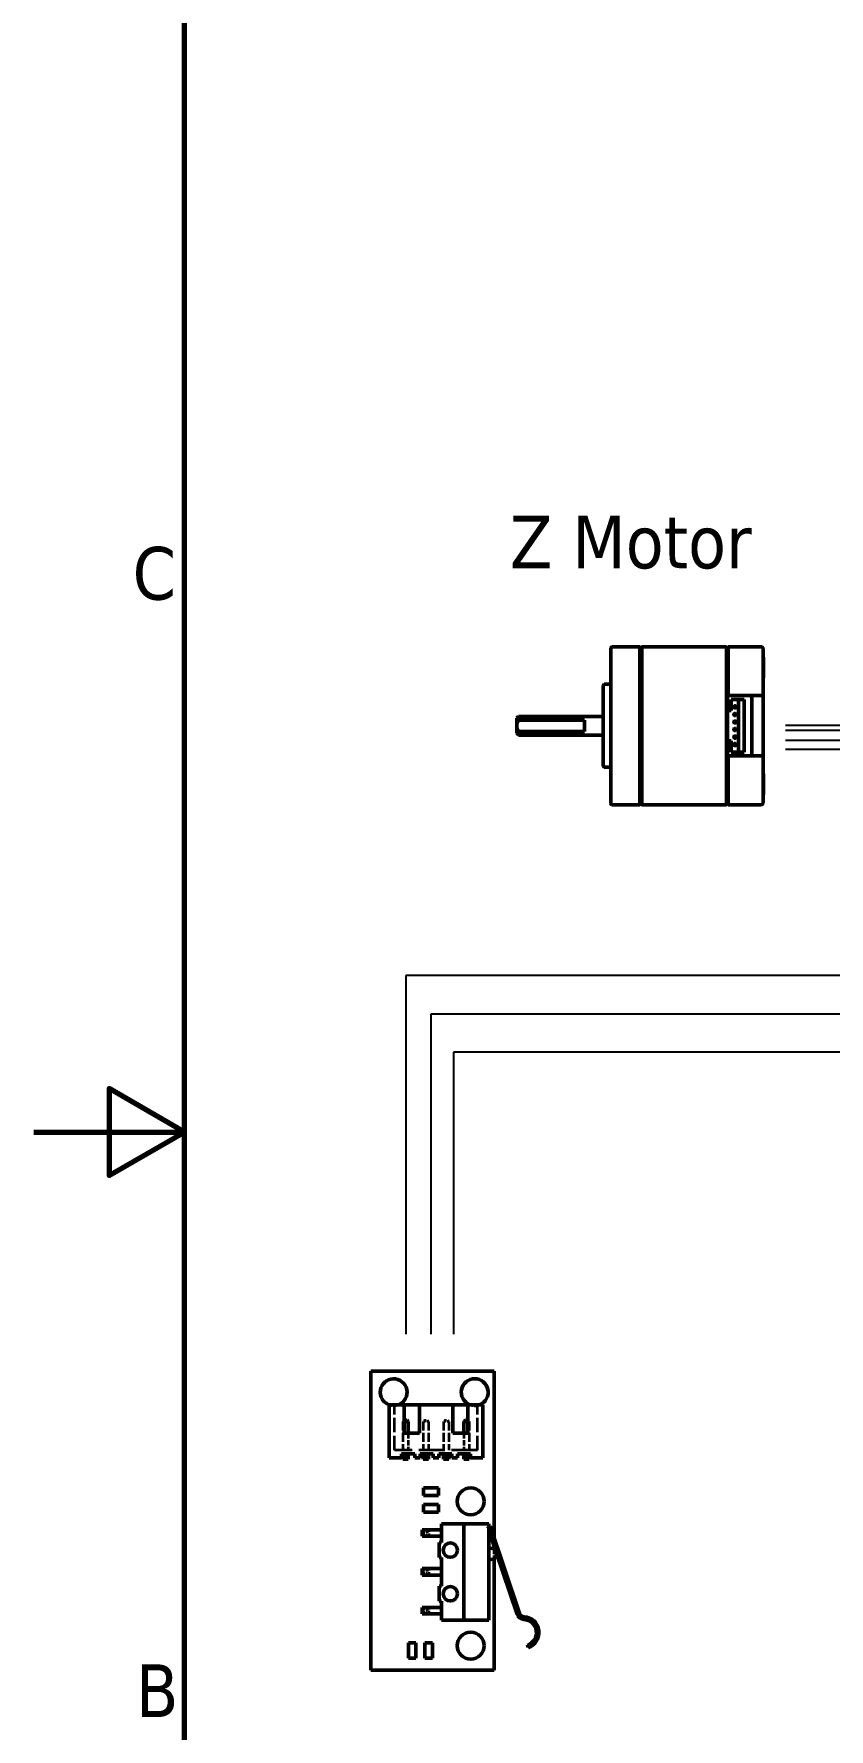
# Model space of a CAD drawing. Header units: millimetres. Extents: x 0 to 420, y 0 to 297.
# Drawn here: x 0 to 52.9, y 108.8 to 221.5 of the extents above; entities that cross this region are included whole.
import ezdxf

# ---------------------------------------------------------------- set-up
doc = ezdxf.new("R2010")
doc.units = ezdxf.units.MM
doc.linetypes.add('DASHED', pattern=[0.2068, 0.1655, -0.0413])
for name, color, linetype, lineweight in [('Border (ISO)', 7, 'Continuous', 70), ('Hidden (ISO)', 7, 'DASHED', 35), ('Sketch Geometry (ISO)', 7, 'Continuous', 25), ('Symbol (ISO)', 7, 'Continuous', 25), ('Visible (ISO)', 7, 'Continuous', 50)]:
    doc.layers.add(name, color=color, linetype=linetype, lineweight=lineweight)
doc.styles.add('Note Text (ISO)', font='tahoma.ttf')

# ---------------------------------------------------------------- blocks, each defined once
blk = doc.blocks.new('Borders Default Border')
at = {"layer": 'Border (ISO)', "flags": 128}
for points in [[(10, 10), (10, 287), (410, 287), (410, 10), (10, 10)], [(0, 148.5), (10, 148.5), (5, 151.39), (5, 145.61), (10, 148.5)]]:
    blk.add_lwpolyline(points, dxfattribs=at)
at = {"layer": 'Border (ISO)', "char_height": 3.5, "attachment_point": 7, "style": 'Note Text (ISO)'}
for s, insert in [('C', (6.56, 183.81)), ('B', (6.78, 109.63))]:
    blk.add_mtext(s, dxfattribs=dict(at, insert=insert))

msp = doc.modelspace()

# ---------------------------------------------------------------- linework, layer by layer
at = {"layer": 'Hidden (ISO)', "ltscale": 5.749302}
for p, q in [((23.97, 127.36), (23.97, 130.38)), ((29.49, 127.36), (29.49, 130.38))]:
    msp.add_line(p, q, dxfattribs=at)
at = {"layer": 'Hidden (ISO)', "ltscale": 0.288426}
for p, q in [((24.62, 129.35), (24.53, 129.26)), ((28.93, 129.26), (28.84, 129.35))]:
    msp.add_line(p, q, dxfattribs=at)
at = {"layer": 'Hidden (ISO)', "ltscale": 3.617074}
for p, q in [((24.53, 129.26), (24.53, 127.36)), ((25.88, 129.26), (25.88, 127.36)), ((26.23, 129.26), (26.23, 127.36)), ((27.23, 129.26), (27.23, 127.36)), ((27.58, 129.26), (27.58, 127.36)), ((28.93, 129.26), (28.93, 127.36))]:
    msp.add_line(p, q, dxfattribs=at)
at = {"layer": 'Hidden (ISO)', "ltscale": 0.16648}
for p, q in [((24.62, 129.26), (24.53, 129.26)), ((28.93, 129.26), (28.84, 129.26))]:
    msp.add_line(p, q, dxfattribs=at)
at = {"layer": 'Hidden (ISO)', "ltscale": 2.132129}
for p, q in [((24.88, 128.48), (24.88, 127.36)), ((28.58, 128.48), (28.58, 127.36))]:
    msp.add_line(p, q, dxfattribs=at)
at = {"layer": 'Hidden (ISO)', "ltscale": 0.329644}
for p, q in [((25.98, 129.36), (25.88, 129.26)), ((26.23, 129.26), (26.13, 129.36)), ((27.33, 129.36), (27.23, 129.26)), ((27.58, 129.26), (27.48, 129.36)), ((24.53, 127.11), (24.63, 127.01)), ((24.63, 126.86), (24.53, 126.76)), ((24.88, 127.11), (24.78, 127.01)), ((24.78, 126.86), (24.88, 126.76)), ((25.88, 127.11), (25.98, 127.01)), ((25.98, 126.86), (25.88, 126.76)), ((26.23, 127.11), (26.13, 127.01)), ((26.13, 126.86), (26.23, 126.76)), ((27.23, 127.11), (27.33, 127.01)), ((27.33, 126.86), (27.23, 126.76)), ((27.58, 127.11), (27.48, 127.01)), ((27.48, 126.86), (27.58, 126.76)), ((28.58, 127.11), (28.68, 127.01)), ((28.68, 126.86), (28.58, 126.76)), ((28.93, 127.11), (28.83, 127.01)), ((28.83, 126.86), (28.93, 126.76)), ((25.81, 122.06), (25.91, 121.96)), ((25.91, 121.74), (25.81, 121.64)), ((26.24, 122.06), (26.14, 121.96)), ((26.14, 121.74), (26.24, 121.64)), ((25.81, 119.49), (25.91, 119.39)), ((26.24, 119.49), (26.14, 119.39)), ((25.91, 119.16), (25.81, 119.06)), ((26.14, 119.16), (26.24, 119.06)), ((25.81, 116.91), (25.91, 116.81)), ((25.91, 116.59), (25.81, 116.49)), ((26.24, 116.91), (26.14, 116.81)), ((26.14, 116.59), (26.24, 116.49))]:
    msp.add_line(p, q, dxfattribs=at)
at = {"layer": 'Hidden (ISO)', "ltscale": 0.666221}
for p, q in [((26.23, 129.26), (25.88, 129.26)), ((27.58, 129.26), (27.23, 129.26))]:
    msp.add_line(p, q, dxfattribs=at)
at = {"layer": 'Hidden (ISO)', "ltscale": 0.285466}
for p, q in [((25.98, 129.36), (26.13, 129.36)), ((27.33, 129.36), (27.48, 129.36)), ((24.63, 126.86), (24.63, 127.01)), ((24.63, 127.01), (24.78, 127.01)), ((24.78, 126.86), (24.63, 126.86)), ((24.78, 127.01), (24.78, 126.86)), ((25.98, 126.86), (25.98, 127.01)), ((25.98, 127.01), (26.13, 127.01)), ((26.13, 126.86), (25.98, 126.86)), ((26.13, 127.01), (26.13, 126.86)), ((27.33, 126.86), (27.33, 127.01)), ((27.33, 127.01), (27.48, 127.01)), ((27.48, 126.86), (27.33, 126.86)), ((27.48, 127.01), (27.48, 126.86)), ((28.68, 126.86), (28.68, 127.01)), ((28.68, 127.01), (28.83, 127.01)), ((28.83, 126.86), (28.68, 126.86)), ((28.83, 127.01), (28.83, 126.86))]:
    msp.add_line(p, q, dxfattribs=at)
at = {"layer": 'Hidden (ISO)', "ltscale": 10.51826}
msp.add_line((29.49, 127.36), (23.97, 127.36), dxfattribs=at)
at = {"layer": 'Hidden (ISO)', "ltscale": 0.42825}
for p, q in [((25.91, 121.74), (25.91, 121.96)), ((25.91, 121.96), (26.14, 121.96)), ((26.14, 121.74), (25.91, 121.74)), ((26.14, 121.96), (26.14, 121.74)), ((25.91, 119.16), (25.91, 119.39)), ((25.91, 119.39), (26.14, 119.39)), ((26.14, 119.16), (25.91, 119.16)), ((26.14, 119.39), (26.14, 119.16)), ((25.91, 116.59), (25.91, 116.81)), ((25.91, 116.81), (26.14, 116.81)), ((26.14, 116.59), (25.91, 116.59)), ((26.14, 116.81), (26.14, 116.59))]:
    msp.add_line(p, q, dxfattribs=at)
at = {"layer": 'Hidden (ISO)', "ltscale": 0.809005}
for p, q in [((26.24, 122.06), (26.24, 121.64)), ((26.24, 119.49), (26.24, 119.06)), ((26.24, 116.91), (26.24, 116.49))]:
    msp.add_line(p, q, dxfattribs=at)
at = {"layer": 'Hidden (ISO)', "ltscale": 0.159922}
msp.add_line((30.16, 122.26), (30.24, 122.29), dxfattribs=at)
at = {"layer": 'Hidden (ISO)', "ltscale": 0.475844}
msp.add_line((30.24, 122.02), (30.16, 122.26), dxfattribs=at)
at = {"layer": 'Hidden (ISO)', "ltscale": 1.045307}
msp.add_line((30.59, 120.98), (30.59, 121.53), dxfattribs=at)
at = {"layer": 'Hidden (ISO)', "ltscale": 1.142165}
msp.add_line((30.59, 120.17), (30.59, 120.77), dxfattribs=at)
at = {"layer": 'Hidden (ISO)', "ltscale": 0.333061}
msp.add_line((31.41, 118.54), (31.58, 118.6), dxfattribs=at)
at = {"layer": 'Hidden (ISO)', "ltscale": 1.235248}
msp.add_arc((23.91, 131.21), 0.894, 250.8118, 292.4106, dxfattribs=at)
at = {"layer": 'Hidden (ISO)', "ltscale": 1.330945}
msp.add_arc((29.3, 131.21), 0.894, 247.5894, 292.4106, dxfattribs=at)
at = {"layer": 'Sketch Geometry (ISO)', "color": 7}
for p, q in [((79.87, 175.51), (49.96, 175.51)), ((80.15, 156.34), (26.38, 156.34)), ((26.38, 156.34), (26.38, 135.07))]:
    msp.add_line(p, q, dxfattribs=at)
at = {"layer": 'Sketch Geometry (ISO)', "color": 116, "true_color": 0x008040}
for p, q in [((82.25, 175.17), (49.96, 175.17)), ((80.15, 153.8), (27.89, 153.8)), ((27.89, 153.8), (27.89, 135.07))]:
    msp.add_line(p, q, dxfattribs=at)
at = {"layer": 'Sketch Geometry (ISO)', "color": 5, "true_color": 0x0000ff}
msp.add_line((84.75, 174.51), (49.96, 174.51), dxfattribs=at)
at = {"layer": 'Sketch Geometry (ISO)', "color": 1, "true_color": 0xff0000}
for p, q in [((87.52, 173.92), (49.96, 173.92)), ((80.15, 158.91), (24.73, 158.91)), ((24.73, 158.91), (24.73, 135.07))]:
    msp.add_line(p, q, dxfattribs=at)
at = {"layer": 'Visible (ISO)'}
for p, q in [((38.34, 180.67), (38.34, 180.55)), ((38.34, 179.89), (38.34, 180.55)), ((38.41, 180.75), (40.28, 180.75)), ((40.34, 180.68), (40.28, 180.75)), ((40.28, 180.6), (40.28, 180.75)), ((40.28, 180.6), (40.28, 179.94)), ((40.4, 180.75), (40.34, 180.68)), ((40.34, 180.68), (40.34, 180.56)), ((40.34, 179.9), (40.34, 180.56)), ((40.4, 180.75), (40.4, 180.53)), ((46.03, 180.75), (40.4, 180.75)), ((40.4, 180.53), (40.4, 179.44)), ((46.09, 180.68), (46.03, 180.75)), ((46.03, 180.53), (46.03, 180.75)), ((46.03, 179.44), (46.03, 180.53)), ((46.09, 180.68), (46.15, 180.75)), ((46.09, 180.56), (46.09, 180.68)), ((46.09, 180.56), (46.09, 179.9)), ((46.15, 180.75), (46.15, 180.6)), ((46.15, 180.75), (48.34, 180.75)), ((46.15, 179.94), (46.15, 180.6)), ((48.46, 180.51), (48.46, 180.62)), ((48.46, 180.51), (48.46, 179.85)), ((38.34, 179.89), (38.34, 179.59)), ((38.34, 171.4), (38.34, 179.59)), ((40.28, 179.59), (40.28, 179.94)), ((40.28, 179.59), (40.28, 171.4)), ((40.34, 179.9), (40.34, 179.59)), ((40.34, 171.4), (40.34, 179.59)), ((40.4, 179.44), (40.4, 178.83)), ((46.03, 178.83), (46.03, 179.44)), ((46.09, 179.59), (46.09, 179.9)), ((46.09, 179.59), (46.09, 177.5)), ((46.15, 179.94), (46.15, 179.59)), ((46.15, 177.5), (46.15, 179.59)), ((48.46, 180.06), (48.5, 180.06)), ((48.46, 179.59), (48.46, 179.85)), ((48.46, 179.59), (48.46, 177.37)), ((48.5, 178.68), (48.5, 180.06)), ((37.84, 178.17), (37.84, 172.82)), ((37.91, 178.25), (38.34, 178.25)), ((40.34, 178.83), (40.34, 172.17)), ((40.4, 172.17), (40.4, 178.83)), ((46.03, 178.83), (46.03, 172.17)), ((46.09, 177.37), (46.09, 178.83)), ((48.46, 178.68), (48.5, 178.68)), ((46.09, 177.5), (46.15, 177.5)), ((46.09, 177.37), (46.09, 176.5)), ((46.21, 177.5), (46.15, 177.5)), ((47.59, 177.5), (46.21, 177.5)), ((46.34, 176.5), (46.34, 177.25)), ((46.34, 177.25), (47.21, 177.25)), ((46.84, 177.25), (46.84, 173.75)), ((47.21, 177.25), (47.21, 173.75)), ((47.71, 177.5), (47.59, 177.5)), ((47.71, 177.5), (47.71, 177.37)), ((47.71, 177.5), (48.34, 177.5)), ((47.71, 177.37), (47.71, 173.62)), ((47.71, 173.62), (47.71, 177.37)), ((48.46, 177.37), (48.46, 173.62)), ((32.09, 176), (32.21, 176.12)), ((32.09, 175), (32.09, 176)), ((32.21, 175.87), (32.21, 176.12)), ((32.21, 176.12), (37.84, 176.12)), ((36.59, 175.87), (32.21, 175.87)), ((36.59, 175.12), (36.59, 175.87)), ((46.09, 174.5), (46.09, 176.5)), ((46.34, 176.5), (46.09, 176.5)), ((46.53, 176.71), (46.53, 176.78)), ((46.53, 176.21), (46.53, 176.28)), ((46.53, 175.71), (46.53, 175.78)), ((46.55, 176.81), (46.63, 176.81)), ((46.63, 176.68), (46.55, 176.68)), ((46.55, 176.31), (46.63, 176.31)), ((46.63, 176.18), (46.55, 176.18)), ((46.55, 175.81), (46.63, 175.81)), ((46.65, 176.78), (46.65, 176.71)), ((46.65, 176.28), (46.65, 176.21)), ((46.65, 175.78), (46.65, 175.71)), ((32.09, 175), (32.21, 174.87)), ((32.21, 174.87), (32.21, 175.12)), ((36.59, 175.12), (32.21, 175.12)), ((32.21, 174.87), (37.84, 174.87)), ((46.53, 175.21), (46.53, 175.28)), ((46.53, 174.71), (46.53, 174.78)), ((46.63, 175.68), (46.55, 175.68)), ((46.55, 175.31), (46.63, 175.31)), ((46.63, 175.18), (46.55, 175.18)), ((46.55, 174.81), (46.63, 174.81)), ((46.63, 174.68), (46.55, 174.68)), ((46.65, 175.28), (46.65, 175.21)), ((46.65, 174.78), (46.65, 174.71)), ((46.09, 174.5), (46.09, 173.62)), ((46.34, 174.5), (46.09, 174.5)), ((46.09, 172.17), (46.09, 173.62)), ((46.15, 173.5), (46.09, 173.5)), ((46.09, 173.5), (46.09, 171.4)), ((46.15, 171.4), (46.15, 173.5)), ((46.15, 173.5), (46.21, 173.5)), ((46.21, 173.5), (47.59, 173.5)), ((46.34, 173.75), (46.34, 174.5)), ((47.21, 173.75), (46.34, 173.75)), ((46.53, 174.21), (46.53, 174.28)), ((46.55, 174.31), (46.63, 174.31)), ((46.63, 174.18), (46.55, 174.18)), ((46.65, 174.28), (46.65, 174.21)), ((47.59, 173.5), (47.71, 173.5)), ((47.71, 173.62), (47.71, 173.5)), ((48.34, 173.5), (47.71, 173.5)), ((48.46, 173.62), (48.46, 171.4)), ((37.91, 172.75), (38.34, 172.75)), ((38.34, 171.4), (38.34, 171.1)), ((40.28, 171.05), (40.28, 171.4)), ((40.34, 171.4), (40.34, 171.09)), ((40.4, 172.17), (40.4, 171.55)), ((40.4, 171.55), (40.4, 170.46)), ((46.03, 171.55), (46.03, 172.17)), ((46.03, 170.46), (46.03, 171.55)), ((46.09, 171.09), (46.09, 171.4)), ((46.15, 171.4), (46.15, 171.05)), ((48.46, 172.31), (48.5, 172.31)), ((48.46, 171.14), (48.46, 171.4)), ((48.5, 170.93), (48.5, 172.31)), ((38.34, 170.45), (38.34, 171.1)), ((38.34, 170.45), (38.34, 170.32)), ((40.28, 170.25), (38.41, 170.25)), ((40.28, 171.05), (40.28, 170.39)), ((40.28, 170.25), (40.28, 170.39)), ((40.34, 170.31), (40.28, 170.25)), ((40.34, 170.44), (40.34, 171.09)), ((40.34, 170.44), (40.34, 170.31)), ((40.4, 170.25), (40.34, 170.31)), ((40.4, 170.46), (40.4, 170.25)), ((46.03, 170.25), (40.4, 170.25)), ((46.03, 170.25), (46.03, 170.46)), ((46.09, 170.31), (46.03, 170.25)), ((46.09, 171.09), (46.09, 170.44)), ((46.09, 170.31), (46.09, 170.44)), ((46.09, 170.31), (46.15, 170.25)), ((46.15, 170.39), (46.15, 171.05)), ((46.15, 170.39), (46.15, 170.25)), ((48.34, 170.25), (46.15, 170.25)), ((48.46, 171.14), (48.46, 170.48)), ((48.46, 170.93), (48.5, 170.93)), ((48.46, 170.37), (48.46, 170.48)), ((30.59, 132.6), (22.39, 132.6)), ((22.39, 132.6), (22.39, 112.75)), ((30.59, 121.53), (30.59, 132.6)), ((24.62, 130.38), (23.62, 130.38)), ((23.62, 130.38), (23.62, 126.86)), ((25.62, 130.38), (24.62, 130.38)), ((24.62, 130.38), (24.62, 128.48)), ((27.84, 130.38), (25.62, 130.38)), ((25.62, 128.48), (25.62, 130.38)), ((28.84, 130.38), (27.84, 130.38)), ((27.84, 130.38), (27.84, 128.48)), ((29.84, 130.38), (28.84, 130.38)), ((28.84, 128.48), (28.84, 130.38)), ((29.84, 126.86), (29.84, 130.38)), ((24.63, 129.36), (24.62, 129.35)), ((24.88, 129.26), (24.62, 129.26)), ((24.62, 128.48), (25.62, 128.48)), ((24.63, 129.36), (24.78, 129.36)), ((24.88, 129.26), (24.78, 129.36)), ((24.88, 129.26), (24.88, 128.48)), ((27.84, 128.48), (28.84, 128.48)), ((28.68, 129.36), (28.58, 129.26)), ((28.58, 129.26), (28.58, 128.48)), ((28.84, 129.26), (28.58, 129.26)), ((28.68, 129.36), (28.83, 129.36)), ((28.84, 129.35), (28.83, 129.36)), ((23.62, 126.86), (24.44, 126.86)), ((25.31, 127.11), (24.44, 127.11)), ((24.44, 127.11), (24.44, 126.86)), ((24.53, 126.76), (24.53, 127.11)), ((24.88, 126.76), (24.53, 126.76)), ((24.88, 126.76), (24.88, 127.11)), ((25.31, 126.86), (25.31, 127.11)), ((25.31, 126.86), (25.68, 126.86)), ((26.54, 127.11), (25.68, 127.11)), ((25.68, 127.11), (25.68, 126.86)), ((25.88, 126.76), (25.88, 127.11)), ((26.23, 126.76), (25.88, 126.76)), ((26.23, 126.76), (26.23, 127.11)), ((26.54, 126.86), (26.54, 127.11)), ((26.54, 126.86), (26.91, 126.86)), ((27.78, 127.11), (26.91, 127.11)), ((26.91, 127.11), (26.91, 126.86)), ((27.23, 126.76), (27.23, 127.11)), ((27.58, 126.76), (27.23, 126.76)), ((27.58, 126.76), (27.58, 127.11)), ((27.78, 126.86), (27.78, 127.11)), ((27.78, 126.86), (28.15, 126.86)), ((29.02, 127.11), (28.15, 127.11)), ((28.15, 127.11), (28.15, 126.86)), ((28.58, 126.76), (28.58, 127.11)), ((28.93, 126.76), (28.58, 126.76)), ((28.93, 126.76), (28.93, 127.11)), ((29.02, 126.86), (29.02, 127.11)), ((29.02, 126.86), (29.84, 126.86)), ((26.89, 124.85), (25.89, 124.85)), ((25.89, 124.85), (25.89, 124.35)), ((25.89, 124.35), (26.89, 124.35)), ((26.89, 124.35), (26.89, 124.85)), ((26.89, 123.75), (25.89, 123.75)), ((25.89, 123.75), (25.89, 123.25)), ((25.89, 123.25), (26.89, 123.25)), ((26.89, 123.25), (26.89, 123.75)), ((25.81, 121.64), (25.81, 122.06)), ((25.81, 122.06), (26.53, 122.06)), ((26.53, 122.06), (27.08, 122.06)), ((27.08, 121.22), (27.08, 122.47)), ((28.58, 122.47), (27.08, 122.47)), ((28.58, 122.47), (28.58, 116.07)), ((30.24, 122.47), (28.58, 122.47)), ((28.58, 116.07), (28.58, 122.47)), ((30.24, 116.07), (30.24, 122.47)), ((30.24, 122.29), (30.33, 122.32)), ((32.11, 116.46), (30.24, 122.02)), ((32.28, 116.51), (30.33, 122.32)), ((25.81, 121.64), (26.53, 121.64)), ((26.53, 121.64), (27.08, 121.64)), ((26.93, 121.22), (27.08, 121.22)), ((26.93, 121.22), (26.93, 120.22)), ((30.37, 120.85), (30.24, 120.85)), ((30.59, 120.77), (30.59, 120.98)), ((25.81, 119.06), (25.81, 119.49)), ((25.81, 119.49), (26.53, 119.49)), ((26.53, 119.49), (27.08, 119.49)), ((27.08, 120.22), (26.93, 120.22)), ((27.08, 118.32), (27.08, 120.22)), ((30.24, 120.1), (30.37, 120.1)), ((30.59, 112.75), (30.59, 120.17)), ((25.81, 119.06), (26.53, 119.06)), ((26.53, 119.06), (27.08, 119.06)), ((26.93, 118.32), (27.08, 118.32)), ((26.93, 118.32), (26.93, 117.32)), ((27.08, 117.32), (26.93, 117.32)), ((27.08, 116.07), (27.08, 117.32)), ((25.81, 116.49), (25.81, 116.91)), ((25.81, 116.91), (26.53, 116.91)), ((25.81, 116.49), (26.53, 116.49)), ((26.53, 116.91), (27.08, 116.91)), ((26.53, 116.49), (27.08, 116.49)), ((27.08, 116.07), (28.58, 116.07)), ((28.58, 116.07), (30.24, 116.07)), ((25.39, 114.55), (24.89, 114.55)), ((24.89, 114.55), (24.89, 113.55)), ((25.39, 113.55), (25.39, 114.55)), ((26.49, 114.55), (25.99, 114.55)), ((25.99, 114.55), (25.99, 113.55)), ((26.49, 113.55), (26.49, 114.55)), ((32.85, 114.25), (32.8, 114.42)), ((22.39, 112.75), (30.59, 112.75)), ((24.89, 113.55), (25.39, 113.55)), ((25.99, 113.55), (26.49, 113.55))]:
    msp.add_line(p, q, dxfattribs=at)
for centre, radius in [((29.03, 123.96), 0.894), ((27.68, 120.72), 0.475), ((27.68, 117.82), 0.475), ((29.03, 114.37), 0.894)]:
    msp.add_circle(centre, radius, dxfattribs=at)
for centre, radius, start, end in [((38.41, 180.67), 0.075, 90, 180), ((48.34, 180.62), 0.125, 0, 90), ((37.91, 178.17), 0.075, 90, 180), ((46.21, 177.37), 0.125, 90, 180), ((47.59, 177.37), 0.125, 0, 90), ((48.34, 177.37), 0.125, 0, 90), ((46.55, 176.78), 0.025, 90, 180), ((46.55, 176.71), 0.025, 180, 270), ((46.55, 176.28), 0.025, 90, 180), ((46.55, 176.21), 0.025, 180, 270), ((46.55, 175.78), 0.025, 90, 180), ((46.63, 176.78), 0.025, 0, 90), ((46.63, 176.71), 0.025, 270, 0), ((46.63, 176.28), 0.025, 0, 90), ((46.63, 176.21), 0.025, 270, 0), ((46.63, 175.78), 0.025, 0, 90), ((46.55, 175.71), 0.025, 180, 270), ((46.55, 175.28), 0.025, 90, 180), ((46.55, 175.21), 0.025, 180, 270), ((46.55, 174.78), 0.025, 90, 180), ((46.55, 174.71), 0.025, 180, 270), ((46.63, 175.71), 0.025, 270, 0), ((46.63, 175.28), 0.025, 0, 90), ((46.63, 175.21), 0.025, 270, 0), ((46.63, 174.78), 0.025, 0, 90), ((46.63, 174.71), 0.025, 270, 0), ((46.21, 173.62), 0.125, 180, 270), ((46.55, 174.28), 0.025, 90, 180), ((46.55, 174.21), 0.025, 180, 270), ((46.63, 174.28), 0.025, 0, 90), ((46.63, 174.21), 0.025, 270, 0), ((47.59, 173.62), 0.125, 270, 0), ((48.34, 173.62), 0.125, 270, 0), ((37.91, 172.82), 0.075, 180, 270), ((38.41, 170.32), 0.075, 180, 270), ((48.34, 170.37), 0.125, 270, 0), ((23.91, 131.21), 0.894, 292.4106, 250.8118), ((29.3, 131.21), 0.894, 292.4106, 247.5894), ((30.37, 120.47), 0.375, 270, 90), ((32.59, 116.62), 0.5, 198.5837, 267.26), ((32.59, 116.62), 0.325, 198.5837, 267.26), ((32.52, 115.24), 0.875, 288.5837, 87.26), ((32.52, 115.24), 1.05, 288.5837, 87.26)]:
    msp.add_arc(centre, radius, start, end, dxfattribs=at)
for points, weights in [([(32.09, 175.5), (32.09, 175.66), (32.21, 175.87)], [5.75, 5.74999999999, 5.11111111113]), ([(32.21, 175.12), (32.09, 175.33), (32.09, 175.5)], [5.11111111113, 5.74999999999, 5.75])]:
    msp.add_rational_spline(points, weights, degree=2, dxfattribs=at)

# ---------------------------------------------------------------- block references
msp.add_blockref('Borders Default Border', (0, 0))

# ---------------------------------------------------------------- texts
at = {"layer": 'Symbol (ISO)', "insert": (31.63, 189.46), "char_height": 3.5, "width": 16.4761, "attachment_point": 1, "style": 'Note Text (ISO)'}
msp.add_mtext('\\fTahoma|b0|i0;Z Motor', dxfattribs=at)

doc.saveas('drawing.dxf')
